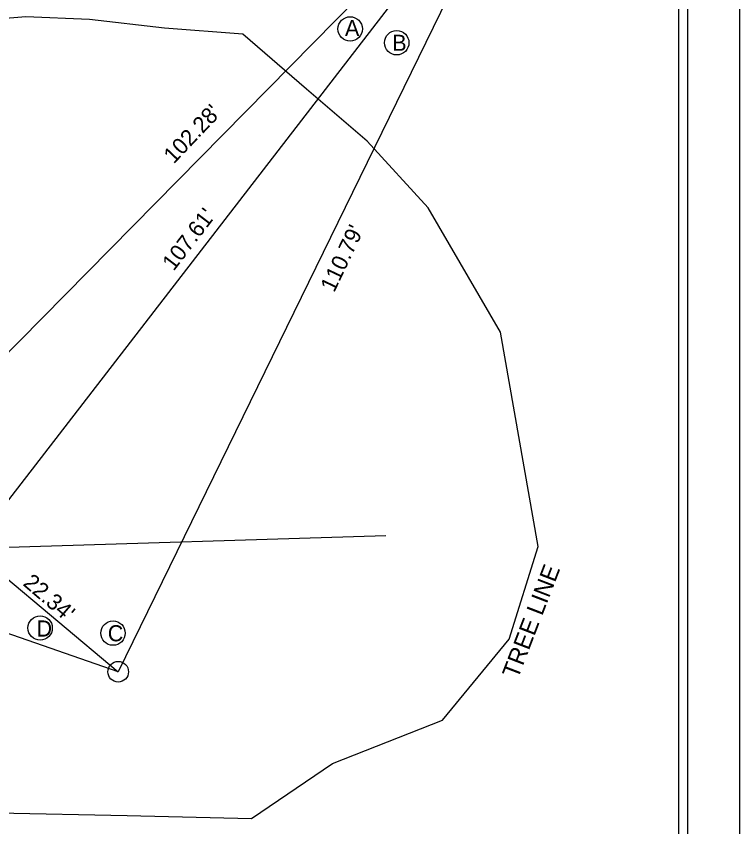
# Model space of a CAD drawing. Extents: x 777607.2 to 777685.3, y 2094784.8 to 2094820.4.
# Drawn here: x 777670.713 to 777674.925, y 2094787.4 to 2094792.118 of the extents above; entities that cross this region are included whole.
import ezdxf

# ---------------------------------------------------------------- set-up
doc = ezdxf.new("R2010")
doc.units = 0
for name, color, linetype in [('Level 2', 7, 'Continuous'), ('ROW_EX_Dimensions', 7, 'Continuous'), ('ROW_EX_Quarter Section Lines', 7, 'Continuous'), ('ROW_PR_Dimensions', 7, 'Continuous'), ('Sheets_General Details', 7, 'Continuous'), ('Topo_Vegetation Line', 7, 'Continuous'), ('Topo_Woods and Brush', 7, 'Continuous')]:
    doc.layers.add(name, color=color, linetype=linetype)

msp = doc.modelspace()

# ---------------------------------------------------------------- linework, layer by layer
at = {"layer": 'Level 2'}
msp.add_lwpolyline([(777666.4251, 2094784.8006), (777674.9251, 2094784.8006), (777674.9251, 2094795.8006), (777666.4251, 2094795.8006)], close=True, dxfattribs=at)
at = {"layer": 'ROW_EX_Dimensions'}
for p, q in [((777670.1497, 2094789.6371), (777673.7392, 2094793.2796)), ((777670.4512, 2094789.0207), (777673.7392, 2094793.2796)), ((777673.7392, 2094793.2796), (777671.3069, 2094788.3026)), ((777670.4512, 2094789.0207), (777671.3069, 2094788.3026)), ((777671.3069, 2094788.3026), (777669.4518, 2094788.9468))]:
    msp.add_line(p, q, dxfattribs=at)
for centre in [(777672.6573, 2094792.0442), (777672.9283, 2094791.9637), (777670.8527, 2094788.5573), (777671.2771, 2094788.5274)]:
    msp.add_circle(centre, 0.0709, dxfattribs=at)
at = {"layer": 'ROW_EX_Quarter Section Lines'}
msp.add_line((777670.4512, 2094789.0206), (777672.8655, 2094789.0963), dxfattribs=at)
at = {"layer": 'ROW_PR_Dimensions'}
msp.add_circle((777671.3069, 2094788.3026), 0.06, dxfattribs=at)
at = {"layer": 'Sheets_General Details'}
for p, q in [((777674.6232, 2094785.0358), (777674.6232, 2094795.5654)), ((777674.5702, 2094785.0888), (777674.5702, 2094795.5124))]:
    msp.add_line(p, q, dxfattribs=at)
at = {"layer": 'Topo_Woods and Brush'}
for p, q in [((777670.7686, 2094792.1155), (777670.3811, 2094792.0818)), ((777671.1393, 2094792.0986), (777670.7686, 2094792.1155)), ((777671.5774, 2094792.0481), (777671.1393, 2094792.0986)), ((777672.0323, 2094792.0144), (777671.5774, 2094792.0481)), ((777672.4029, 2094791.6943), (777672.0323, 2094792.0144)), ((777672.7567, 2094791.391), (777672.4029, 2094791.6943)), ((777673.1105, 2094791.0035), (777672.7567, 2094791.391)), ((777673.5317, 2094790.279), (777673.1105, 2094791.0035)), ((777673.7508, 2094789.0322), (777673.5317, 2094790.279)), ((777673.5823, 2094788.4931), (777673.7508, 2094789.0322)), ((777673.1948, 2094788.0213), (777673.5823, 2094788.4931)), ((777672.5546, 2094787.7686), (777673.1948, 2094788.0213)), ((777672.0828, 2094787.4485), (777672.5546, 2094787.7686)), ((777670.5496, 2094787.4822), (777671.3583, 2094787.4653)), ((777671.3583, 2094787.4653), (777672.0828, 2094787.4485))]:
    msp.add_line(p, q, dxfattribs=at)

# ---------------------------------------------------------------- texts
at = {"layer": 'ROW_EX_Dimensions'}
for s, p in [('A', (777672.627, 2094792.003)), ('B', (777672.9023, 2094791.9167)), ('D', (777670.8315, 2094788.5075)), ('C', (777671.2463, 2094788.4798))]:
    msp.add_text(s, height=0.0937, dxfattribs=at).set_placement(p)
for s, rotation, p in [("102.28'", 46.4388, (777671.6301, 2094791.2546)), ("107.61'", 52.609, (777671.63, 2094790.6309)), ("110.79'", 64.5607, (777672.5641, 2094790.5061)), ("22.34'", 319.3218, (777670.7475, 2094788.8099))]:
    msp.add_text(s, height=0.09375, rotation=rotation, dxfattribs=at).set_placement(p)
at = {"layer": 'Topo_Vegetation Line'}
msp.add_text('TREE LINE', height=0.1, rotation=68.9338, dxfattribs=at).set_placement((777673.6328, 2094788.2567))

doc.saveas('drawing.dxf')
